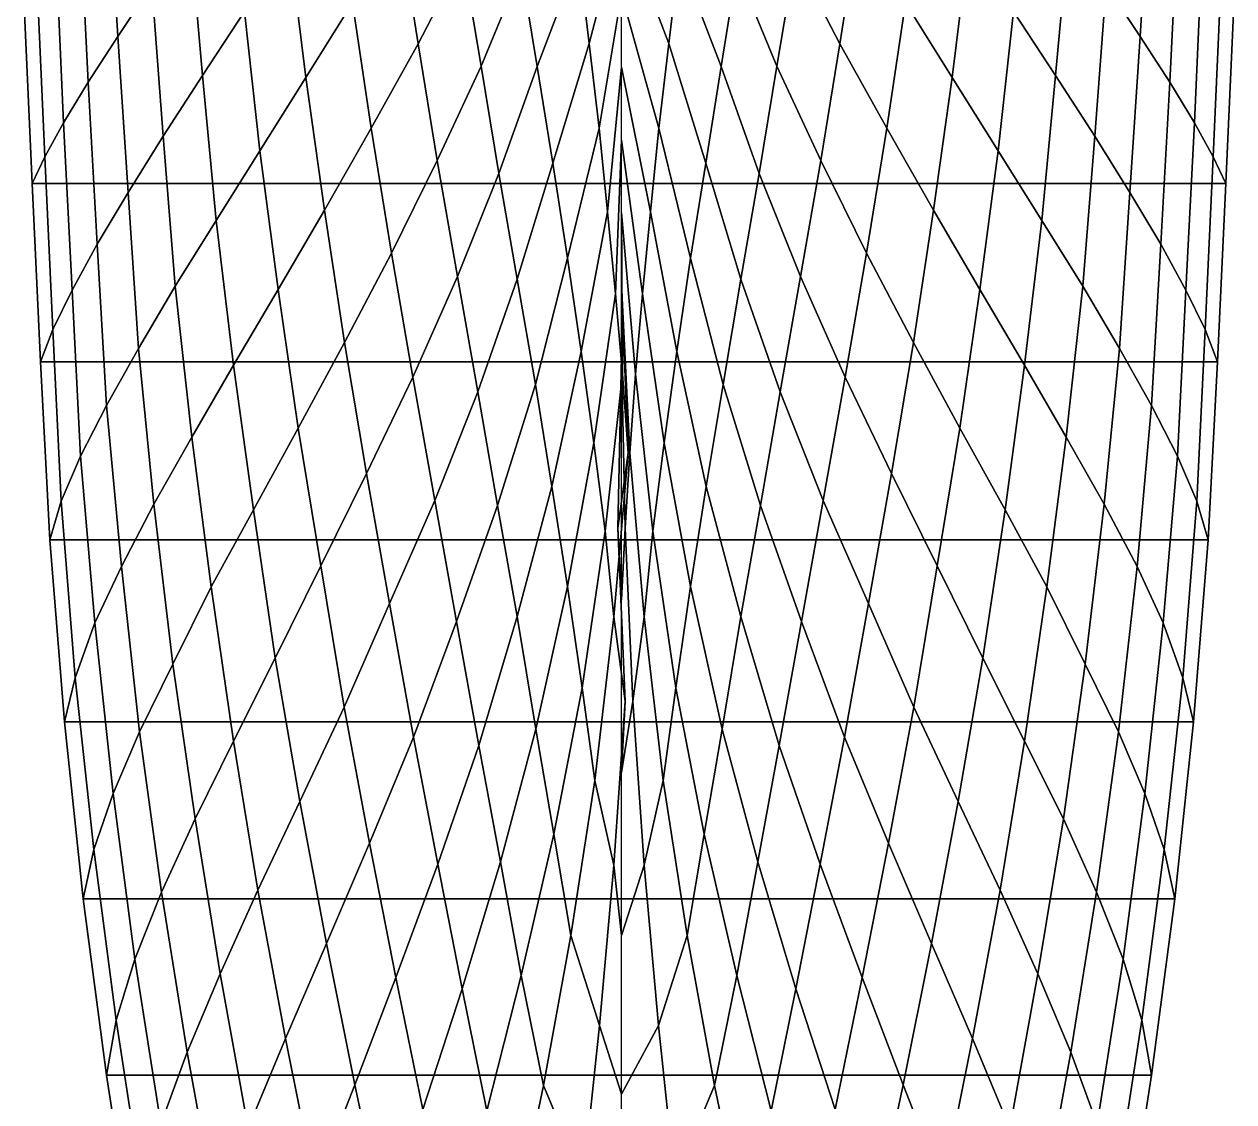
# Model space of a CAD drawing. Extents: x 0 to 40, y -105 to 0.
# Drawn here: x 1.07 to 38.93, y -67.44 to -33.72 of the extents above; entities that cross this region are included whole.
import ezdxf

# ---------------------------------------------------------------- set-up
doc = ezdxf.new("R2010")
doc.units = 0
doc.layers.add('ACESSORIO', color=254, linetype='CONTINUOUS')
doc.layers.add('PRETO', color=88, linetype='CONTINUOUS')

msp = doc.modelspace()

# ---------------------------------------------------------------- linework, layer by layer
at = {"layer": 'ACESSORIO'}
for points in [[(3.7, -29.2, 34.98), (4, -34.1, 34.9), (5.07, -32.5, 31.1), (4.73, -27.8, 31.19)], [(36.3, -29.2, 34.98), (36, -34.1, 34.9), (34.93, -32.5, 31.1), (35.28, -27.8, 31.19)], [(12.82, -30.65, 12.08), (13.4, -34.33, 12.17), (14.8, -31.63, 8.82), (14.25, -28.24, 8.65)], [(18.43, -31.62, 3.61), (18.75, -34.32, 4.06), (19.77, -30.45, 2.3), (19.77, -28.11, 1.89)], [(21.57, -31.62, 3.61), (21.25, -34.32, 4.06), (19.77, -30.45, 2.3), (19.77, -28.11, 1.89)], [(27.18, -30.65, 12.08), (26.6, -34.33, 12.17), (25.2, -31.63, 8.82), (25.75, -28.24, 8.65)], [(6.25, -30.8, 27.14), (6.65, -35.33, 27.05), (7.97, -33.32, 23.16), (7.52, -29, 23.24)], [(9.37, -31.25, 19.36), (9.88, -35.39, 19.32), (11.35, -33.05, 15.63), (10.82, -29.14, 15.63)], [(14.8, -31.63, 8.82), (15.37, -35.03, 9.01), (16.63, -32, 5.92), (16.13, -28.92, 5.63)], [(16.63, -32, 5.92), (17.13, -35.04, 6.26), (18.43, -31.62, 3.61), (18.1, -28.9, 3.18)], [(23.37, -32, 5.92), (22.88, -35.04, 6.26), (21.57, -31.62, 3.61), (21.9, -28.9, 3.18)], [(25.2, -31.63, 8.82), (24.63, -35.03, 9.01), (23.37, -32, 5.92), (23.87, -28.92, 5.63)], [(30.63, -31.25, 19.36), (30.12, -35.39, 19.32), (28.65, -33.05, 15.63), (29.18, -29.14, 15.63)], [(33.77, -30.8, 27.14), (33.35, -35.33, 27.05), (32.03, -33.32, 23.16), (32.48, -29, 23.24)], [(2.82, -30.46, 39), (3.07, -35.53, 38.94), (4, -34.1, 34.9), (3.7, -29.2, 34.98)], [(37.18, -30.46, 39), (36.93, -35.53, 38.94), (36, -34.1, 34.9), (36.3, -29.2, 34.98)], [(2.07, -31.57, 43.05), (2.3, -36.81, 43), (3.07, -35.53, 38.94), (2.82, -30.46, 39)], [(11.35, -33.05, 15.63), (11.93, -36.97, 15.66), (13.4, -34.33, 12.17), (12.82, -30.65, 12.08)], [(18.75, -34.32, 4.06), (19.07, -36.97, 4.56), (19.77, -32.77, 2.75), (19.77, -30.45, 2.3)], [(21.25, -34.32, 4.06), (20.93, -36.97, 4.56), (19.77, -32.77, 2.75), (19.77, -30.45, 2.3)], [(28.65, -33.05, 15.63), (28.07, -36.97, 15.66), (26.6, -34.33, 12.17), (27.18, -30.65, 12.08)], [(37.93, -31.57, 43.05), (37.7, -36.81, 43), (36.93, -35.53, 38.94), (37.18, -30.46, 39)], [(5.07, -32.5, 31.1), (5.42, -37.22, 31), (6.65, -35.33, 27.05), (6.25, -30.8, 27.14)], [(34.93, -32.5, 31.1), (34.58, -37.22, 31), (33.35, -35.33, 27.05), (33.77, -30.8, 27.14)], [(7.97, -33.32, 23.16), (8.45, -37.68, 23.09), (9.88, -35.39, 19.32), (9.37, -31.25, 19.36)], [(32.03, -33.32, 23.16), (31.55, -37.68, 23.09), (30.12, -35.39, 19.32), (30.63, -31.25, 19.36)], [(1.48, -32.47, 47.09), (1.72, -37.87, 47.07), (2.3, -36.81, 43), (2.07, -31.57, 43.05)], [(13.4, -34.33, 12.17), (14, -37.99, 12.28), (15.37, -35.03, 9.01), (14.8, -31.63, 8.82)], [(17.13, -35.04, 6.26), (17.62, -38.07, 6.63), (18.75, -34.32, 4.06), (18.43, -31.62, 3.61)], [(22.88, -35.04, 6.26), (22.4, -38.07, 6.63), (21.25, -34.32, 4.06), (21.57, -31.62, 3.61)], [(26.6, -34.33, 12.17), (26, -37.99, 12.28), (24.63, -35.03, 9.01), (25.2, -31.63, 8.82)], [(38.52, -32.47, 47.09), (38.28, -37.87, 47.07), (37.7, -36.81, 43), (37.93, -31.57, 43.05)], [(15.37, -35.03, 9.01), (15.93, -38.39, 9.26), (17.13, -35.04, 6.26), (16.63, -32, 5.92)], [(24.63, -35.03, 9.01), (24.07, -38.39, 9.26), (22.88, -35.04, 6.26), (23.37, -32, 5.92)], [(1.07, -33.13, 51.14), (1.32, -38.7, 51.14), (1.72, -37.87, 47.07), (1.48, -32.47, 47.09)], [(4, -34.1, 34.9), (4.32, -38.99, 34.81), (5.42, -37.22, 31), (5.07, -32.5, 31.1)], [(36, -34.1, 34.9), (35.68, -38.99, 34.81), (34.58, -37.22, 31), (34.93, -32.5, 31.1)], [(38.93, -33.13, 51.14), (38.68, -38.7, 51.14), (38.28, -37.87, 47.07), (38.52, -32.47, 47.09)], [(19.07, -36.97, 4.56), (19.33, -39.59, 5.09), (19.77, -35.06, 3.26), (19.77, -32.77, 2.75)], [(20.93, -36.97, 4.56), (20.67, -39.59, 5.09), (19.77, -35.06, 3.26), (19.77, -32.77, 2.75)], [(9.88, -35.39, 19.32), (10.47, -39.54, 19.29), (11.93, -36.97, 15.66), (11.35, -33.05, 15.63)], [(30.12, -35.39, 19.32), (29.53, -39.54, 19.29), (28.07, -36.97, 15.66), (28.65, -33.05, 15.63)], [(6.65, -35.33, 27.05), (7.08, -39.86, 26.96), (8.45, -37.68, 23.09), (7.97, -33.32, 23.16)], [(33.35, -35.33, 27.05), (32.92, -39.86, 26.96), (31.55, -37.68, 23.09), (32.03, -33.32, 23.16)], [(3.07, -35.53, 38.94), (3.35, -40.6, 38.86), (4.32, -38.99, 34.81), (4, -34.1, 34.9)], [(11.93, -36.97, 15.66), (12.57, -40.88, 15.71), (14, -37.99, 12.28), (13.4, -34.33, 12.17)], [(17.62, -38.07, 6.63), (18.07, -41.04, 7.05), (19.07, -36.97, 4.56), (18.75, -34.32, 4.06)], [(22.4, -38.07, 6.63), (21.93, -41.04, 7.05), (20.93, -36.97, 4.56), (21.25, -34.32, 4.06)], [(28.07, -36.97, 15.66), (27.43, -40.88, 15.71), (26, -37.99, 12.28), (26.6, -34.33, 12.17)], [(36.93, -35.53, 38.94), (36.65, -40.6, 38.86), (35.68, -38.99, 34.81), (36, -34.1, 34.9)], [(14, -37.99, 12.28), (14.63, -41.62, 12.44), (15.93, -38.39, 9.26), (15.37, -35.03, 9.01)], [(15.93, -38.39, 9.26), (16.5, -41.7, 9.53), (17.62, -38.07, 6.63), (17.13, -35.04, 6.26)], [(19.33, -39.59, 5.09), (19.58, -42.16, 5.66), (19.77, -37.35, 3.8), (19.77, -35.06, 3.26)], [(20.67, -39.59, 5.09), (20.42, -42.16, 5.66), (19.77, -37.35, 3.8), (19.77, -35.06, 3.26)], [(24.07, -38.39, 9.26), (23.5, -41.7, 9.53), (22.4, -38.07, 6.63), (22.88, -35.04, 6.26)], [(26, -37.99, 12.28), (25.37, -41.62, 12.44), (24.07, -38.39, 9.26), (24.63, -35.03, 9.01)], [(2.3, -36.81, 43), (2.57, -42.04, 42.94), (3.35, -40.6, 38.86), (3.07, -35.53, 38.94)], [(5.42, -37.22, 31), (5.8, -41.92, 30.92), (7.08, -39.86, 26.96), (6.65, -35.33, 27.05)], [(8.45, -37.68, 23.09), (9.02, -42.02, 23.04), (10.47, -39.54, 19.29), (9.88, -35.39, 19.32)], [(31.55, -37.68, 23.09), (30.98, -42.02, 23.04), (29.53, -39.54, 19.29), (30.12, -35.39, 19.32)], [(34.58, -37.22, 31), (34.2, -41.92, 30.92), (32.92, -39.86, 26.96), (33.35, -35.33, 27.05)], [(37.7, -36.81, 43), (37.43, -42.04, 42.94), (36.65, -40.6, 38.86), (36.93, -35.53, 38.94)], [(1.72, -37.87, 47.07), (1.97, -43.27, 47.04), (2.57, -42.04, 42.94), (2.3, -36.81, 43)], [(10.47, -39.54, 19.29), (11.1, -43.68, 19.29), (12.57, -40.88, 15.71), (11.93, -36.97, 15.66)], [(18.07, -41.04, 7.05), (18.5, -43.96, 7.5), (19.33, -39.59, 5.09), (19.07, -36.97, 4.56)], [(21.93, -41.04, 7.05), (21.5, -43.96, 7.5), (20.67, -39.59, 5.09), (20.93, -36.97, 4.56)], [(29.53, -39.54, 19.29), (28.9, -43.68, 19.29), (27.43, -40.88, 15.71), (28.07, -36.97, 15.66)], [(38.28, -37.87, 47.07), (38.03, -43.27, 47.04), (37.43, -42.04, 42.94), (37.7, -36.81, 43)], [(4.32, -38.99, 34.81), (4.65, -43.87, 34.73), (5.8, -41.92, 30.92), (5.42, -37.22, 31)], [(19.58, -42.16, 5.66), (19.8, -44.67, 6.27), (19.77, -39.62, 4.38), (19.77, -37.35, 3.8)], [(20.42, -42.16, 5.66), (20.2, -44.67, 6.27), (19.77, -39.62, 4.38), (19.77, -37.35, 3.8)], [(35.68, -38.99, 34.81), (35.35, -43.87, 34.73), (34.2, -41.92, 30.92), (34.58, -37.22, 31)], [(7.08, -39.86, 26.96), (7.62, -44.39, 26.9), (9.02, -42.02, 23.04), (8.45, -37.68, 23.09)], [(32.92, -39.86, 26.96), (32.38, -44.39, 26.9), (30.98, -42.02, 23.04), (31.55, -37.68, 23.09)], [(1.32, -38.7, 51.14), (1.58, -44.28, 51.14), (1.97, -43.27, 47.04), (1.72, -37.87, 47.07)], [(12.57, -40.88, 15.71), (13.23, -44.77, 15.8), (14.63, -41.62, 12.44), (14, -37.99, 12.28)], [(16.5, -41.7, 9.53), (17.07, -44.99, 9.85), (18.07, -41.04, 7.05), (17.62, -38.07, 6.63)], [(23.5, -41.7, 9.53), (22.95, -44.99, 9.85), (21.93, -41.04, 7.05), (22.4, -38.07, 6.63)], [(27.43, -40.88, 15.71), (26.77, -44.77, 15.8), (25.37, -41.62, 12.44), (26, -37.99, 12.28)], [(38.68, -38.7, 51.14), (38.42, -44.28, 51.14), (38.03, -43.27, 47.04), (38.28, -37.87, 47.07)], [(14.63, -41.62, 12.44), (15.27, -45.22, 12.63), (16.5, -41.7, 9.53), (15.93, -38.39, 9.26)], [(25.37, -41.62, 12.44), (24.73, -45.22, 12.63), (23.5, -41.7, 9.53), (24.07, -38.39, 9.26)], [(3.35, -40.6, 38.86), (3.65, -45.65, 38.79), (4.65, -43.87, 34.73), (4.32, -38.99, 34.81)], [(36.65, -40.6, 38.86), (36.35, -45.65, 38.79), (35.35, -43.87, 34.73), (35.68, -38.99, 34.81)], [(9.02, -42.02, 23.04), (9.65, -46.36, 23), (11.1, -43.68, 19.29), (10.47, -39.54, 19.29)], [(18.5, -43.96, 7.5), (18.9, -46.82, 8), (19.58, -42.16, 5.66), (19.33, -39.59, 5.09)], [(20.2, -44.67, 6.27), (20.03, -47.13, 6.91), (19.77, -41.88, 5), (19.77, -39.62, 4.38)], [(19.8, -44.67, 6.27), (19.97, -47.13, 6.91), (19.77, -41.88, 5), (19.77, -39.62, 4.38)], [(21.5, -43.96, 7.5), (21.1, -46.82, 8), (20.42, -42.16, 5.66), (20.67, -39.59, 5.09)], [(30.98, -42.02, 23.04), (30.35, -46.36, 23), (28.9, -43.68, 19.29), (29.53, -39.54, 19.29)], [(5.8, -41.92, 30.92), (6.32, -46.64, 30.83), (7.62, -44.39, 26.9), (7.08, -39.86, 26.96)], [(34.2, -41.92, 30.92), (33.68, -46.64, 30.83), (32.38, -44.39, 26.9), (32.92, -39.86, 26.96)], [(2.57, -42.04, 42.94), (2.83, -47.24, 42.89), (3.65, -45.65, 38.79), (3.35, -40.6, 38.86)], [(11.1, -43.68, 19.29), (11.78, -47.78, 19.33), (13.23, -44.77, 15.8), (12.57, -40.88, 15.71)], [(28.9, -43.68, 19.29), (28.22, -47.78, 19.33), (26.77, -44.77, 15.8), (27.43, -40.88, 15.71)], [(37.43, -42.04, 42.94), (37.17, -47.24, 42.89), (36.35, -45.65, 38.79), (36.65, -40.6, 38.86)], [(17.07, -44.99, 9.85), (17.58, -48.19, 10.22), (18.5, -43.96, 7.5), (18.07, -41.04, 7.05)], [(22.95, -44.99, 9.85), (22.42, -48.19, 10.22), (21.5, -43.96, 7.5), (21.93, -41.04, 7.05)], [(13.23, -44.77, 15.8), (13.92, -48.62, 15.93), (15.27, -45.22, 12.63), (14.63, -41.62, 12.44)], [(26.77, -44.77, 15.8), (26.08, -48.62, 15.93), (24.73, -45.22, 12.63), (25.37, -41.62, 12.44)], [(4.65, -43.87, 34.73), (5.13, -48.74, 34.85), (6.32, -46.64, 30.83), (5.8, -41.92, 30.92)], [(7.62, -44.39, 26.9), (8.25, -48.92, 26.83), (9.65, -46.36, 23), (9.02, -42.02, 23.04)], [(15.27, -45.22, 12.63), (15.88, -48.78, 12.87), (17.07, -44.99, 9.85), (16.5, -41.7, 9.53)], [(19.97, -47.13, 6.91), (19.65, -49.49, 7.58), (19.77, -44.12, 5.66), (19.77, -41.88, 5)], [(20.03, -47.13, 6.91), (19.88, -49.49, 7.58), (19.77, -44.12, 5.66), (19.77, -41.88, 5)], [(24.73, -45.22, 12.63), (24.12, -48.78, 12.87), (22.95, -44.99, 9.85), (23.5, -41.7, 9.53)], [(32.38, -44.39, 26.9), (31.77, -48.92, 26.83), (30.35, -46.36, 23), (30.98, -42.02, 23.04)], [(35.35, -43.87, 34.73), (34.87, -48.74, 34.85), (33.68, -46.64, 30.83), (34.2, -41.92, 30.92)], [(1.97, -43.27, 47.04), (2.23, -48.65, 47.02), (2.83, -47.24, 42.89), (2.57, -42.04, 42.94)], [(18.9, -46.82, 8), (19.25, -49.58, 8.53), (19.8, -44.67, 6.27), (19.58, -42.16, 5.66)], [(21.1, -46.82, 8), (20.75, -49.58, 8.53), (20.2, -44.67, 6.27), (20.42, -42.16, 5.66)], [(38.03, -43.27, 47.04), (37.77, -48.65, 47.02), (37.17, -47.24, 42.89), (37.43, -42.04, 42.94)], [(1.58, -44.28, 51.14), (1.87, -49.85, 51.14), (2.23, -48.65, 47.02), (1.97, -43.27, 47.04)], [(38.42, -44.28, 51.14), (38.13, -49.85, 51.14), (37.77, -48.65, 47.02), (38.03, -43.27, 47.04)], [(3.65, -45.65, 38.79), (4.12, -50.69, 38.73), (5.13, -48.74, 34.85), (4.65, -43.87, 34.73)], [(9.65, -46.36, 23), (10.35, -50.67, 23), (11.78, -47.78, 19.33), (11.1, -43.68, 19.29)], [(30.35, -46.36, 23), (29.65, -50.67, 23), (28.22, -47.78, 19.33), (28.9, -43.68, 19.29)], [(36.35, -45.65, 38.79), (35.9, -50.69, 38.73), (34.87, -48.74, 34.85), (35.35, -43.87, 34.73)], [(17.58, -48.19, 10.22), (18.08, -51.32, 10.63), (18.9, -46.82, 8), (18.5, -43.96, 7.5)], [(19.65, -49.49, 7.58), (19.77, -51.73, 8.26), (19.77, -46.34, 6.38), (19.77, -44.12, 5.66)], [(19.88, -49.49, 7.58), (19.77, -51.73, 8.26), (19.77, -46.34, 6.38), (19.77, -44.12, 5.66)], [(22.42, -48.19, 10.22), (21.92, -51.32, 10.63), (21.1, -46.82, 8), (21.5, -43.96, 7.5)], [(6.32, -46.64, 30.83), (6.92, -51.33, 30.76), (8.25, -48.92, 26.83), (7.62, -44.39, 26.9)], [(19.25, -49.58, 8.53), (19.53, -52.26, 9.12), (19.97, -47.13, 6.91), (19.8, -44.67, 6.27)], [(20.75, -49.58, 8.53), (20.47, -52.26, 9.12), (20.03, -47.13, 6.91), (20.2, -44.67, 6.27)], [(33.68, -46.64, 30.83), (33.08, -51.33, 30.76), (31.77, -48.92, 26.83), (32.38, -44.39, 26.9)], [(11.78, -47.78, 19.33), (12.5, -51.85, 19.4), (13.92, -48.62, 15.93), (13.23, -44.77, 15.8)], [(15.88, -48.78, 12.87), (16.5, -52.25, 13.15), (17.58, -48.19, 10.22), (17.07, -44.99, 9.85)], [(24.12, -48.78, 12.87), (23.5, -52.25, 13.15), (22.42, -48.19, 10.22), (22.95, -44.99, 9.85)], [(28.22, -47.78, 19.33), (27.5, -51.85, 19.4), (26.08, -48.62, 15.93), (26.77, -44.77, 15.8)], [(13.92, -48.62, 15.93), (14.6, -52.41, 16.1), (15.88, -48.78, 12.87), (15.27, -45.22, 12.63)], [(26.08, -48.62, 15.93), (25.4, -52.41, 16.1), (24.12, -48.78, 12.87), (24.73, -45.22, 12.63)], [(2.83, -47.24, 42.89), (3.28, -52.45, 42.84), (4.12, -50.69, 38.73), (3.65, -45.65, 38.79)], [(37.17, -47.24, 42.89), (36.72, -52.45, 42.84), (35.9, -50.69, 38.73), (36.35, -45.65, 38.79)], [(8.25, -48.92, 26.83), (8.93, -53.56, 26.81), (10.35, -50.67, 23), (9.65, -46.36, 23)], [(31.77, -48.92, 26.83), (31.07, -53.56, 26.81), (29.65, -50.67, 23), (30.35, -46.36, 23)], [(5.13, -48.74, 34.85), (5.72, -53.75, 34.78), (6.92, -51.33, 30.76), (6.32, -46.64, 30.83)], [(18.08, -51.32, 10.63), (18.53, -54.49, 11.08), (19.25, -49.58, 8.53), (18.9, -46.82, 8)], [(21.92, -51.32, 10.63), (21.47, -54.49, 11.08), (20.75, -49.58, 8.53), (21.1, -46.82, 8)], [(34.87, -48.74, 34.85), (34.28, -53.75, 34.78), (33.08, -51.33, 30.76), (33.68, -46.64, 30.83)], [(2.23, -48.65, 47.02), (2.67, -54.17, 46.99), (3.28, -52.45, 42.84), (2.83, -47.24, 42.89)], [(19.53, -52.26, 9.12), (19.88, -54.9, 9.74), (19.65, -49.49, 7.58), (19.97, -47.13, 6.91)], [(20.47, -52.26, 9.12), (20.12, -54.9, 9.74), (19.88, -49.49, 7.58), (20.03, -47.13, 6.91)], [(37.77, -48.65, 47.02), (37.33, -54.17, 46.99), (36.72, -52.45, 42.84), (37.17, -47.24, 42.89)], [(10.35, -50.67, 23), (11.08, -55.09, 23.03), (12.5, -51.85, 19.4), (11.78, -47.78, 19.33)], [(29.65, -50.67, 23), (28.92, -55.09, 23.03), (27.5, -51.85, 19.4), (28.22, -47.78, 19.33)], [(16.5, -52.25, 13.15), (17.08, -55.78, 13.49), (18.08, -51.32, 10.63), (17.58, -48.19, 10.22)], [(23.5, -52.25, 13.15), (22.92, -55.78, 13.49), (21.92, -51.32, 10.63), (22.42, -48.19, 10.22)], [(1.87, -49.85, 51.14), (2.33, -55.55, 51.14), (2.67, -54.17, 46.99), (2.23, -48.65, 47.02)], [(4.12, -50.69, 38.73), (4.68, -55.86, 38.66), (5.72, -53.75, 34.78), (5.13, -48.74, 34.85)], [(12.5, -51.85, 19.4), (13.25, -56.03, 19.5), (14.6, -52.41, 16.1), (13.92, -48.62, 15.93)], [(14.6, -52.41, 16.1), (15.3, -56.29, 16.31), (16.5, -52.25, 13.15), (15.88, -48.78, 12.87)], [(25.4, -52.41, 16.1), (24.7, -56.29, 16.31), (23.5, -52.25, 13.15), (24.12, -48.78, 12.87)], [(27.5, -51.85, 19.4), (26.75, -56.03, 19.5), (25.4, -52.41, 16.1), (26.08, -48.62, 15.93)], [(35.9, -50.69, 38.73), (35.32, -55.86, 38.66), (34.28, -53.75, 34.78), (34.87, -48.74, 34.85)], [(38.13, -49.85, 51.14), (37.67, -55.55, 51.14), (37.33, -54.17, 46.99), (37.77, -48.65, 47.02)], [(6.92, -51.33, 30.76), (7.62, -56.16, 30.71), (8.93, -53.56, 26.81), (8.25, -48.92, 26.83)], [(33.08, -51.33, 30.76), (32.38, -56.16, 30.71), (31.07, -53.56, 26.81), (31.77, -48.92, 26.83)], [(18.53, -54.49, 11.08), (18.93, -57.39, 11.59), (19.53, -52.26, 9.12), (19.25, -49.58, 8.53)], [(19.88, -54.9, 9.74), (19.77, -57.14, 10.4), (19.77, -51.73, 8.26), (19.65, -49.49, 7.58)], [(20.12, -54.9, 9.74), (19.77, -57.14, 10.4), (19.77, -51.73, 8.26), (19.88, -49.49, 7.58)], [(21.47, -54.49, 11.08), (21.07, -57.39, 11.59), (20.47, -52.26, 9.12), (20.75, -49.58, 8.53)], [(3.28, -52.45, 42.84), (3.85, -57.79, 42.8), (4.68, -55.86, 38.66), (4.12, -50.69, 38.73)], [(8.93, -53.56, 26.81), (9.7, -58.04, 26.79), (11.08, -55.09, 23.03), (10.35, -50.67, 23)], [(31.07, -53.56, 26.81), (30.3, -58.04, 26.79), (28.92, -55.09, 23.03), (29.65, -50.67, 23)], [(36.72, -52.45, 42.84), (36.15, -57.79, 42.8), (35.32, -55.86, 38.66), (35.9, -50.69, 38.73)], [(5.72, -53.75, 34.78), (6.42, -58.59, 34.72), (7.62, -56.16, 30.71), (6.92, -51.33, 30.76)], [(17.08, -55.78, 13.49), (17.65, -59.07, 13.86), (18.53, -54.49, 11.08), (18.08, -51.32, 10.63)], [(22.92, -55.78, 13.49), (22.35, -59.07, 13.86), (21.47, -54.49, 11.08), (21.92, -51.32, 10.63)], [(34.28, -53.75, 34.78), (33.6, -58.59, 34.72), (32.38, -56.16, 30.71), (33.08, -51.33, 30.76)], [(11.08, -55.09, 23.03), (11.88, -59.35, 23.08), (13.25, -56.03, 19.5), (12.5, -51.85, 19.4)], [(28.92, -55.09, 23.03), (28.12, -59.35, 23.08), (26.75, -56.03, 19.5), (27.5, -51.85, 19.4)], [(2.67, -54.17, 46.99), (3.25, -59.54, 46.97), (3.85, -57.79, 42.8), (3.28, -52.45, 42.84)], [(13.25, -56.03, 19.5), (14.02, -60, 19.66), (15.3, -56.29, 16.31), (14.6, -52.41, 16.1)], [(15.3, -56.29, 16.31), (15.98, -59.93, 16.56), (17.08, -55.78, 13.49), (16.5, -52.25, 13.15)], [(18.93, -57.39, 11.59), (19.53, -60.04, 12.14), (19.88, -54.9, 9.74), (19.53, -52.26, 9.12)], [(21.07, -57.39, 11.59), (20.47, -60.04, 12.14), (20.12, -54.9, 9.74), (20.47, -52.26, 9.12)], [(24.7, -56.29, 16.31), (24.03, -59.93, 16.56), (22.92, -55.78, 13.49), (23.5, -52.25, 13.15)], [(26.75, -56.03, 19.5), (25.98, -60, 19.66), (24.7, -56.29, 16.31), (25.4, -52.41, 16.1)], [(37.33, -54.17, 46.99), (36.75, -59.54, 46.97), (36.15, -57.79, 42.8), (36.72, -52.45, 42.84)], [(4.68, -55.86, 38.66), (5.37, -60.88, 38.61), (6.42, -58.59, 34.72), (5.72, -53.75, 34.78)], [(7.62, -56.16, 30.71), (8.38, -60.82, 30.69), (9.7, -58.04, 26.79), (8.93, -53.56, 26.81)], [(32.38, -56.16, 30.71), (31.62, -60.82, 30.69), (30.3, -58.04, 26.79), (31.07, -53.56, 26.81)], [(35.32, -55.86, 38.66), (34.63, -60.88, 38.61), (33.6, -58.59, 34.72), (34.28, -53.75, 34.78)], [(2.33, -55.55, 51.14), (2.92, -61.09, 51.14), (3.25, -59.54, 46.97), (2.67, -54.17, 46.99)], [(17.65, -59.07, 13.86), (18.18, -62.24, 14.3), (18.93, -57.39, 11.59), (18.53, -54.49, 11.08)], [(22.35, -59.07, 13.86), (21.82, -62.24, 14.3), (21.07, -57.39, 11.59), (21.47, -54.49, 11.08)], [(37.67, -55.55, 51.14), (37.08, -61.09, 51.14), (36.75, -59.54, 46.97), (37.33, -54.17, 46.99)], [(9.7, -58.04, 26.79), (10.53, -62.49, 26.81), (11.88, -59.35, 23.08), (11.08, -55.09, 23.03)], [(19.53, -60.04, 12.14), (19.77, -62.24, 12.75), (19.77, -57.14, 10.4), (19.88, -54.9, 9.74)], [(20.47, -60.04, 12.14), (19.77, -62.24, 12.75), (19.77, -57.14, 10.4), (20.12, -54.9, 9.74)], [(30.3, -58.04, 26.79), (29.47, -62.49, 26.81), (28.12, -59.35, 23.08), (28.92, -55.09, 23.03)], [(3.85, -57.79, 42.8), (4.53, -62.98, 42.75), (5.37, -60.88, 38.61), (4.68, -55.86, 38.66)], [(11.88, -59.35, 23.08), (12.7, -63.55, 23.17), (14.02, -60, 19.66), (13.25, -56.03, 19.5)], [(15.98, -59.93, 16.56), (16.63, -63.49, 16.86), (17.65, -59.07, 13.86), (17.08, -55.78, 13.49)], [(24.03, -59.93, 16.56), (23.37, -63.49, 16.86), (22.35, -59.07, 13.86), (22.92, -55.78, 13.49)], [(28.12, -59.35, 23.08), (27.3, -63.55, 23.17), (25.98, -60, 19.66), (26.75, -56.03, 19.5)], [(36.15, -57.79, 42.8), (35.47, -62.98, 42.75), (34.63, -60.88, 38.61), (35.32, -55.86, 38.66)], [(6.42, -58.59, 34.72), (7.2, -63.44, 34.68), (8.38, -60.82, 30.69), (7.62, -56.16, 30.71)], [(14.02, -60, 19.66), (14.78, -63.9, 19.84), (15.98, -59.93, 16.56), (15.3, -56.29, 16.31)], [(25.98, -60, 19.66), (25.22, -63.9, 19.84), (24.03, -59.93, 16.56), (24.7, -56.29, 16.31)], [(33.6, -58.59, 34.72), (32.8, -63.44, 34.68), (31.62, -60.82, 30.69), (32.38, -56.16, 30.71)], [(18.18, -62.24, 14.3), (19.08, -65.05, 14.78), (19.53, -60.04, 12.14), (18.93, -57.39, 11.59)], [(21.82, -62.24, 14.3), (20.92, -65.05, 14.78), (20.47, -60.04, 12.14), (21.07, -57.39, 11.59)], [(3.25, -59.54, 46.97), (3.95, -64.89, 46.94), (4.53, -62.98, 42.75), (3.85, -57.79, 42.8)], [(36.75, -59.54, 46.97), (36.05, -64.89, 46.94), (35.47, -62.98, 42.75), (36.15, -57.79, 42.8)], [(8.38, -60.82, 30.69), (9.25, -65.46, 30.67), (10.53, -62.49, 26.81), (9.7, -58.04, 26.79)], [(31.62, -60.82, 30.69), (30.75, -65.46, 30.67), (29.47, -62.49, 26.81), (30.3, -58.04, 26.79)], [(5.37, -60.88, 38.61), (6.17, -65.89, 38.56), (7.2, -63.44, 34.68), (6.42, -58.59, 34.72)], [(34.63, -60.88, 38.61), (33.83, -65.89, 38.56), (32.8, -63.44, 34.68), (33.6, -58.59, 34.72)], [(10.53, -62.49, 26.81), (11.42, -66.91, 26.86), (12.7, -63.55, 23.17), (11.88, -59.35, 23.08)], [(16.63, -63.49, 16.86), (17.32, -66.93, 17.22), (18.18, -62.24, 14.3), (17.65, -59.07, 13.86)], [(23.37, -63.49, 16.86), (22.68, -66.93, 17.22), (21.82, -62.24, 14.3), (22.35, -59.07, 13.86)], [(29.47, -62.49, 26.81), (28.58, -66.91, 26.86), (27.3, -63.55, 23.17), (28.12, -59.35, 23.08)], [(2.92, -61.09, 51.14), (3.65, -66.61, 51.14), (3.95, -64.89, 46.94), (3.25, -59.54, 46.97)], [(37.08, -61.09, 51.14), (36.35, -66.61, 51.14), (36.05, -64.89, 46.94), (36.75, -59.54, 46.97)], [(12.7, -63.55, 23.17), (13.55, -67.68, 23.3), (14.78, -63.9, 19.84), (14.02, -60, 19.66)], [(14.78, -63.9, 19.84), (15.55, -67.72, 20.08), (16.63, -63.49, 16.86), (15.98, -59.93, 16.56)], [(19.08, -65.05, 14.78), (19.77, -67.2, 15.34), (19.77, -62.24, 12.75), (19.53, -60.04, 12.14)], [(20.92, -65.05, 14.78), (19.77, -67.2, 15.34), (19.77, -62.24, 12.75), (20.47, -60.04, 12.14)], [(25.22, -63.9, 19.84), (24.45, -67.72, 20.08), (23.37, -63.49, 16.86), (24.03, -59.93, 16.56)], [(27.3, -63.55, 23.17), (26.45, -67.68, 23.3), (25.22, -63.9, 19.84), (25.98, -60, 19.66)], [(4.53, -62.98, 42.75), (5.35, -68.14, 42.71), (6.17, -65.89, 38.56), (5.37, -60.88, 38.61)], [(7.2, -63.44, 34.68), (8.08, -68.27, 34.66), (9.25, -65.46, 30.67), (8.38, -60.82, 30.69)], [(32.8, -63.44, 34.68), (31.92, -68.27, 34.66), (30.75, -65.46, 30.67), (31.62, -60.82, 30.69)], [(35.47, -62.98, 42.75), (34.65, -68.14, 42.71), (33.83, -65.89, 38.56), (34.63, -60.88, 38.61)], [(17.32, -66.93, 17.22), (18.57, -69.89, 17.65), (19.08, -65.05, 14.78), (18.18, -62.24, 14.3)], [(22.68, -66.93, 17.22), (21.43, -69.89, 17.65), (20.92, -65.05, 14.78), (21.82, -62.24, 14.3)], [(9.25, -65.46, 30.67), (10.18, -70.08, 30.69), (11.42, -66.91, 26.86), (10.53, -62.49, 26.81)], [(30.75, -65.46, 30.67), (29.82, -70.08, 30.69), (28.58, -66.91, 26.86), (29.47, -62.49, 26.81)], [(3.95, -64.89, 46.94), (4.77, -70.24, 46.91), (5.35, -68.14, 42.71), (4.53, -62.98, 42.75)], [(36.05, -64.89, 46.94), (35.23, -70.24, 46.91), (34.65, -68.14, 42.71), (35.47, -62.98, 42.75)], [(6.17, -65.89, 38.56), (7.08, -70.87, 38.53), (8.08, -68.27, 34.66), (7.2, -63.44, 34.68)], [(11.42, -66.91, 26.86), (12.35, -71.27, 26.95), (13.55, -67.68, 23.3), (12.7, -63.55, 23.17)], [(15.55, -67.72, 20.08), (16.38, -71.43, 20.37), (17.32, -66.93, 17.22), (16.63, -63.49, 16.86)], [(24.45, -67.72, 20.08), (23.62, -71.43, 20.37), (22.68, -66.93, 17.22), (23.37, -63.49, 16.86)], [(28.58, -66.91, 26.86), (27.65, -71.27, 26.95), (26.45, -67.68, 23.3), (27.3, -63.55, 23.17)], [(33.83, -65.89, 38.56), (32.92, -70.87, 38.53), (31.92, -68.27, 34.66), (32.8, -63.44, 34.68)], [(13.55, -67.68, 23.3), (14.43, -71.76, 23.48), (15.55, -67.72, 20.08), (14.78, -63.9, 19.84)], [(26.45, -67.68, 23.3), (25.57, -71.76, 23.48), (24.45, -67.72, 20.08), (25.22, -63.9, 19.84)], [(3.65, -66.61, 51.14), (4.5, -72.14, 51.14), (4.77, -70.24, 46.91), (3.95, -64.89, 46.94)], [(18.57, -69.89, 17.65), (19.77, -71.98, 18.13), (19.77, -67.2, 15.34), (19.08, -65.05, 14.78)], [(21.43, -69.89, 17.65), (19.77, -71.98, 18.13), (19.77, -67.2, 15.34), (20.92, -65.05, 14.78)], [(36.35, -66.61, 51.14), (35.5, -72.14, 51.14), (35.23, -70.24, 46.91), (36.05, -64.89, 46.94)], [(8.08, -68.27, 34.66), (9.07, -73.07, 34.64), (10.18, -70.08, 30.69), (9.25, -65.46, 30.67)], [(31.92, -68.27, 34.66), (30.93, -73.07, 34.64), (29.82, -70.08, 30.69), (30.75, -65.46, 30.67)], [(5.35, -68.14, 42.71), (6.28, -73.32, 42.69), (7.08, -70.87, 38.53), (6.17, -65.89, 38.56)], [(34.65, -68.14, 42.71), (33.72, -73.32, 42.69), (32.92, -70.87, 38.53), (33.83, -65.89, 38.56)], [(10.18, -70.08, 30.69), (11.18, -74.66, 30.74), (12.35, -71.27, 26.95), (11.42, -66.91, 26.86)], [(16.38, -71.43, 20.37), (18, -74.55, 20.72), (18.57, -69.89, 17.65), (17.32, -66.93, 17.22)], [(23.62, -71.43, 20.37), (22, -74.55, 20.72), (21.43, -69.89, 17.65), (22.68, -66.93, 17.22)], [(29.82, -70.08, 30.69), (28.82, -74.66, 30.74), (27.65, -71.27, 26.95), (28.58, -66.91, 26.86)]]:
    msp.add_3dface(points, dxfattribs=at)
at = {"layer": 'PRETO'}
for points in [[(1.32, -38.7, 51.14), (1.32, -38.7, 54), (1.07, -33.13, 54), (1.07, -33.13, 51.14)], [(1.32, -38.7, 51.14), (38.68, -38.7, 51.14), (38.93, -33.13, 51.14), (1.07, -33.13, 51.14)], [(1.32, -38.7, 54), (38.68, -38.7, 54), (38.93, -33.13, 54), (1.07, -33.13, 54)], [(38.68, -38.7, 51.14), (38.68, -38.7, 54), (38.93, -33.13, 54), (38.93, -33.13, 51.14)], [(1.58, -44.28, 51.14), (1.58, -44.28, 54), (1.32, -38.7, 54), (1.32, -38.7, 51.14)], [(1.58, -44.28, 51.14), (38.42, -44.28, 51.14), (38.68, -38.7, 51.14), (1.32, -38.7, 51.14)], [(1.58, -44.28, 54), (38.42, -44.28, 54), (38.68, -38.7, 54), (1.32, -38.7, 54)], [(38.42, -44.28, 51.14), (38.42, -44.28, 54), (38.68, -38.7, 54), (38.68, -38.7, 51.14)], [(1.87, -49.85, 51.14), (1.87, -49.85, 54), (1.58, -44.28, 54), (1.58, -44.28, 51.14)], [(1.87, -49.85, 51.14), (38.13, -49.85, 51.14), (38.42, -44.28, 51.14), (1.58, -44.28, 51.14)], [(1.87, -49.85, 54), (38.13, -49.85, 54), (38.42, -44.28, 54), (1.58, -44.28, 54)], [(38.13, -49.85, 51.14), (38.13, -49.85, 54), (38.42, -44.28, 54), (38.42, -44.28, 51.14)], [(2.33, -55.55, 51.14), (2.33, -55.55, 54), (1.87, -49.85, 54), (1.87, -49.85, 51.14)], [(2.33, -55.55, 51.14), (37.67, -55.55, 51.14), (38.13, -49.85, 51.14), (1.87, -49.85, 51.14)], [(2.33, -55.55, 54), (37.67, -55.55, 54), (38.13, -49.85, 54), (1.87, -49.85, 54)], [(37.67, -55.55, 51.14), (37.67, -55.55, 54), (38.13, -49.85, 54), (38.13, -49.85, 51.14)], [(2.92, -61.09, 51.14), (2.92, -61.09, 54), (2.33, -55.55, 54), (2.33, -55.55, 51.14)], [(2.92, -61.09, 51.14), (37.08, -61.09, 51.14), (37.67, -55.55, 51.14), (2.33, -55.55, 51.14)], [(2.92, -61.09, 54), (37.08, -61.09, 54), (37.67, -55.55, 54), (2.33, -55.55, 54)], [(37.08, -61.09, 51.14), (37.08, -61.09, 54), (37.67, -55.55, 54), (37.67, -55.55, 51.14)], [(3.65, -66.61, 51.14), (3.65, -66.61, 54), (2.92, -61.09, 54), (2.92, -61.09, 51.14)], [(3.65, -66.61, 51.14), (36.35, -66.61, 51.14), (37.08, -61.09, 51.14), (2.92, -61.09, 51.14)], [(3.65, -66.61, 54), (36.35, -66.61, 54), (37.08, -61.09, 54), (2.92, -61.09, 54)], [(36.35, -66.61, 51.14), (36.35, -66.61, 54), (37.08, -61.09, 54), (37.08, -61.09, 51.14)], [(4.5, -72.14, 51.14), (4.5, -72.14, 54), (3.65, -66.61, 54), (3.65, -66.61, 51.14)], [(4.5, -72.14, 51.14), (35.5, -72.14, 51.14), (36.35, -66.61, 51.14), (3.65, -66.61, 51.14)], [(4.5, -72.14, 54), (35.5, -72.14, 54), (36.35, -66.61, 54), (3.65, -66.61, 54)], [(35.5, -72.14, 51.14), (35.5, -72.14, 54), (36.35, -66.61, 54), (36.35, -66.61, 51.14)]]:
    msp.add_3dface(points, dxfattribs=at)

doc.saveas('drawing.dxf')
